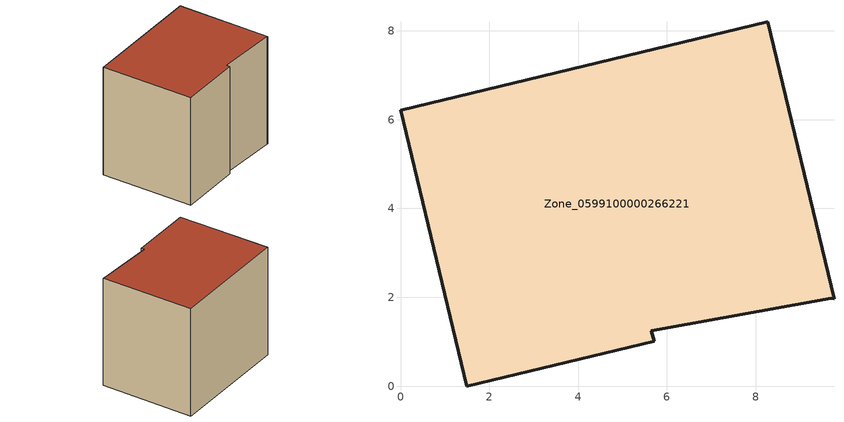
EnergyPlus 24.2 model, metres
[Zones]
Zone_0599100000266221
 floor ground (C_G): 9.76,1.97 9.7,1.98 5.65,1.25 5.71,1.01 1.49,0 0,6.21 8.27,8.2 z0
 wall outside (C_F): 9.7,1.98 9.76,1.97 8.27,8.2 0,6.21 1.49,0 5.71,1.01 5.65,1.25 9.7,1.98 z0:7.68
 roof outside (C_R): 5.65,1.25 9.7,1.98 9.76,1.97 8.27,8.2 0,6.21 1.49,0 5.71,1.01 z7.68
[BUILDING]
Pand.0599100000266221: North Axis=0; Terrain=City; Loads Convergence Tolerance Value=0.04; Temperature Convergence Tolerance Value=0.4; Solar Distribution=FullExterior; Maximum Number of Warmup Days=25; Minimum Number of Warmup Days=1
[Site:Location]
Rotterdam.The.Hague.AP_ZH_NLD Design_Conditions: Latitude=51.96; Longitude=4.45; Time Zone=1; Elevation=-4.5
[SITE:GROUNDTEMPERATURE:BUILDINGSURFACE]
18, 18, 18, 18, 18, 18, 18, 18, 18, 18, 18, 18
[MATERIAL] Thermal Absorptance=0.9; Solar Absorptance=0.7; Visible Absorptance=0.7
Name | Roughness | Thickness | Conductivity | Density | Specific Heat
G.TC.1965-1974 | MediumSmooth | 0.15 | 0.882353 | 540 | 1210
F.TC.1965-1974 | Rough | 0.3 | 0.697674 | 1920 | 840
R.TC.1965-1974 | MediumRough | 0.2 | 0.232558 | 1500 | 1000
[CONSTRUCTION]
C_G: G.TC.1965-1974
C_F: F.TC.1965-1974
C_R: R.TC.1965-1974
[ZONE]
Zone_0599100000266221: Type=1; Multiplier=1; Ceiling Height=Autocalculate; Volume=Autocalculate; Floor Area=autocalculate; Part of Total Floor Area=Yes
[ZONEINFILTRATION:DESIGNFLOWRATE]
Infil_Zone_0599100000266221: Zone or ZoneList or Space or SpaceList=Zone_0599100000266221; Schedule=AlwaysOn; Design Flow Rate Calculation Method=Flow/Area; Flow Rate per Floor Area=0.003; Constant Term Coefficient=1; Temperature Term Coefficient=0; Velocity Term Coefficient=0; Velocity Squared Term Coefficient=0
[HVACTEMPLATE:ZONE:IDEALLOADSAIRSYSTEM]
Zone_0599100000266221: Maximum Heating Supply Air Temperature=50; Minimum Cooling Supply Air Temperature=13; Maximum Heating Supply Air Humidity Ratio=0.0156; Minimum Cooling Supply Air Humidity Ratio=0.0077; Heating Limit=NoLimit; Cooling Limit=NoLimit; Dehumidification Control Type=ConstantSensibleHeatRatio; Cooling Sensible Heat Ratio=0.7; Dehumidification Setpoint=60; Humidification Control Type=None; Humidification Setpoint=30; Outdoor Air Method=None; Outdoor Air Flow Rate per Person=0.00944; Outdoor Air Flow Rate per Zone Floor Area=0; Outdoor Air Flow Rate per Zone=0; Demand Controlled Ventilation Type=None; Outdoor Air Economizer Type=NoEconomizer; Heat Recovery Type=None; Sensible Heat Recovery Effectiveness=0.7; Latent Heat Recovery Effectiveness=0.65
[ZONECONTROL:THERMOSTAT]
ThermostatControl_Zone_0599100000266221: Zone or ZoneList=Zone_0599100000266221; Control Type Schedule=DualSetpointControlType; Control 1=Thermostat_Zone_0599100000266221; Temperature Difference Between Cutout And Setpoint=0
[THERMOSTATSETPOINT:DUALSETPOINT]
Thermostat_Zone_0599100000266221: Heating Setpoint Temperature Schedule=HeatingSetpoint_Zone_0599100000266221; Cooling Setpoint Temperature Schedule=CoolingSetpoint_Zone_0599100000266221
[SCHEDULE:COMPACT]
HeatingSetpoint_Zone_0599100000266221: Through: 12/31, For: AllDays, Until: 24:00, 21
CoolingSetpoint_Zone_0599100000266221: Through: 12/31, For: AllDays, Until: 24:00, 24
DualSetpointControlType: Through: 12/31, For: AllDays, Until: 24:00, 4
AlwaysOn: Through: 12/31, For: AllDays, Until: 24:00, 1
